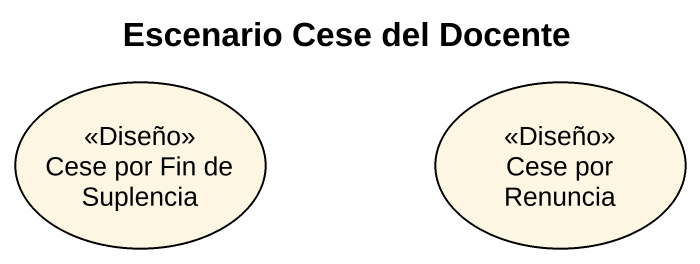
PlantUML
@startuml
title Escenario Cese del Docente
usecase "Cese por Fin de Suplencia" as Cese_por_Fin_de_Suplencia <<Diseño>>
usecase "Cese por Renuncia" as Cese_por_Renuncia <<Diseño>>
@enduml
